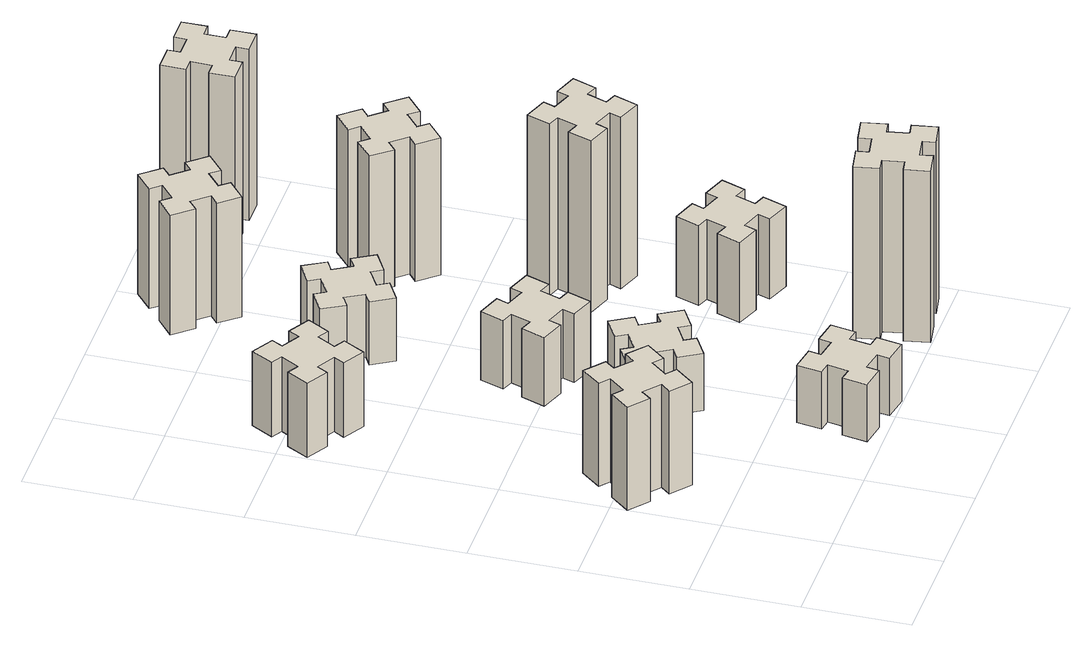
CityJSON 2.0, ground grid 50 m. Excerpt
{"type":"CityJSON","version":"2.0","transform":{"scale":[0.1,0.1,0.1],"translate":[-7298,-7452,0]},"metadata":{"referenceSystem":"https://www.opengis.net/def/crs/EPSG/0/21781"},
"CityObjects":{
"building1":{"type":"Building","attributes":{"class":"1000","function":"1000","usage":"1000","yearOfConstruction":2016,"roofType":"1000","measuredHeight":54,"storeysAboveGround":30,"storeysBelowGround":0},"geometry":[{"type":"Solid","lod":"1","boundaries":[[[[0,1,2,3,4,5,6,7,8,9,10,11,12,13,14,15,16,17,18,19]],[[17,16,20,21]],[[16,15,22,20]],[[15,14,23,22]],[[14,13,24,23]],[[13,12,25,24]],[[12,11,26,25]],[[11,10,27,26]],[[10,9,28,27]],[[9,8,29,28]],[[8,7,30,29]],[[7,6,31,30]],[[6,5,32,31]],[[5,4,33,32]],[[4,3,34,33]],[[3,2,35,34]],[[2,1,36,35]],[[1,0,37,36]],[[0,19,38,37]],[[19,18,39,38]],[[18,17,21,39]],[[24,25,26,27,28,29,30,31,32,33,34,35,36,37,38,39,21,20,22,23]]]]}]},
"building2":{"type":"Building","attributes":{"class":"1000","function":"1000","usage":"1000","yearOfConstruction":2016,"roofType":"1000","measuredHeight":39,"storeysAboveGround":30,"storeysBelowGround":0},"geometry":[{"type":"Solid","lod":"1","boundaries":[[[[40,41,42,43,44,45,46,47,48,49,50,51,52,53,54,55,56,57,58,59]],[[57,56,60,61]],[[56,55,62,60]],[[55,54,63,62]],[[54,53,64,63]],[[53,52,65,64]],[[52,51,66,65]],[[51,50,67,66]],[[50,49,68,67]],[[49,48,69,68]],[[48,47,70,69]],[[47,46,71,70]],[[46,45,72,71]],[[45,44,73,72]],[[44,43,74,73]],[[43,42,75,74]],[[42,41,76,75]],[[41,40,77,76]],[[40,59,78,77]],[[59,58,79,78]],[[58,57,61,79]],[[64,65,66,67,68,69,70,71,72,73,74,75,76,77,78,79,61,60,62,63]]]]}]},
"building3":{"type":"Building","attributes":{"class":"1000","function":"1000","usage":"1000","yearOfConstruction":2016,"roofType":"1000","measuredHeight":30,"storeysAboveGround":30,"storeysBelowGround":0},"geometry":[{"type":"Solid","lod":"1","boundaries":[[[[80,81,82,83,84,85,86,87,88,89,90,91,92,93,94,95,96,97,98,99]],[[97,96,100,101]],[[96,95,102,100]],[[95,94,103,102]],[[94,93,104,103]],[[93,92,105,104]],[[92,91,106,105]],[[91,90,107,106]],[[90,89,108,107]],[[89,88,109,108]],[[88,87,110,109]],[[87,86,111,110]],[[86,85,112,111]],[[85,84,113,112]],[[84,83,114,113]],[[83,82,115,114]],[[82,81,116,115]],[[81,80,117,116]],[[80,99,118,117]],[[99,98,119,118]],[[98,97,101,119]],[[104,105,106,107,108,109,110,111,112,113,114,115,116,117,118,119,101,100,102,103]]]]}]},
"building4":{"type":"Building","attributes":{"class":"1000","function":"1000","usage":"1000","yearOfConstruction":2016,"roofType":"1000","measuredHeight":30,"storeysAboveGround":30,"storeysBelowGround":0},"geometry":[{"type":"Solid","lod":"1","boundaries":[[[[120,121,122,123,124,125,126,127,128,129,130,131,132,133,134,135,136,137,138,139]],[[137,136,140,141]],[[136,135,142,140]],[[135,134,143,142]],[[134,133,144,143]],[[133,132,145,144]],[[132,131,146,145]],[[131,130,147,146]],[[130,129,148,147]],[[129,128,149,148]],[[128,127,150,149]],[[127,126,151,150]],[[126,125,152,151]],[[125,124,153,152]],[[124,123,154,153]],[[123,122,155,154]],[[122,121,156,155]],[[121,120,157,156]],[[120,139,158,157]],[[139,138,159,158]],[[138,137,141,159]],[[144,145,146,147,148,149,150,151,152,153,154,155,156,157,158,159,141,140,142,143]]]]}]},
"building5":{"type":"Building","attributes":{"class":"1000","function":"1000","usage":"1000","yearOfConstruction":2016,"roofType":"1000","measuredHeight":36,"storeysAboveGround":30,"storeysBelowGround":0},"geometry":[{"type":"Solid","lod":"1","boundaries":[[[[160,161,162,163,164,165,166,167,168,169,170,171,172,173,174,175,176,177,178,179]],[[177,176,180,181]],[[176,175,182,180]],[[175,174,183,182]],[[174,173,184,183]],[[173,172,185,184]],[[172,171,186,185]],[[171,170,187,186]],[[170,169,188,187]],[[169,168,189,188]],[[168,167,190,189]],[[167,166,191,190]],[[166,165,192,191]],[[165,164,193,192]],[[164,163,194,193]],[[163,162,195,194]],[[162,161,196,195]],[[161,160,197,196]],[[160,179,198,197]],[[179,178,199,198]],[[178,177,181,199]],[[184,185,186,187,188,189,190,191,192,193,194,195,196,197,198,199,181,180,182,183]]]]}]},
"building6":{"type":"Building","attributes":{"class":"1000","function":"1000","usage":"1000","yearOfConstruction":2016,"roofType":"1000","measuredHeight":33,"storeysAboveGround":30,"storeysBelowGround":0},"geometry":[{"type":"Solid","lod":"1","boundaries":[[[[200,201,202,203,204,205,206,207,208,209,210,211,212,213,214,215,216,217,218,219]],[[217,216,220,221]],[[216,215,222,220]],[[215,214,223,222]],[[214,213,224,223]],[[213,212,225,224]],[[212,211,226,225]],[[211,210,227,226]],[[210,209,228,227]],[[209,208,229,228]],[[208,207,230,229]],[[207,206,231,230]],[[206,205,232,231]],[[205,204,233,232]],[[204,203,234,233]],[[203,202,235,234]],[[202,201,236,235]],[[201,200,237,236]],[[200,219,238,237]],[[219,218,239,238]],[[218,217,221,239]],[[224,225,226,227,228,229,230,231,232,233,234,235,236,237,238,239,221,220,222,223]]]]}]},
"building7":{"type":"Building","attributes":{"class":"1000","function":"1000","usage":"1000","yearOfConstruction":2016,"roofType":"1000","measuredHeight":90,"storeysAboveGround":30,"storeysBelowGround":0},"geometry":[{"type":"Solid","lod":"1","boundaries":[[[[240,241,242,243,244,245,246,247,248,249,250,251,252,253,254,255,256,257,258,259]],[[257,256,260,261]],[[256,255,262,260]],[[255,254,263,262]],[[254,253,264,263]],[[253,252,265,264]],[[252,251,266,265]],[[251,250,267,266]],[[250,249,268,267]],[[249,248,269,268]],[[248,247,270,269]],[[247,246,271,270]],[[246,245,272,271]],[[245,244,273,272]],[[244,243,274,273]],[[243,242,275,274]],[[242,241,276,275]],[[241,240,277,276]],[[240,259,278,277]],[[259,258,279,278]],[[258,257,261,279]],[[264,265,266,267,268,269,270,271,272,273,274,275,276,277,278,279,261,260,262,263]]]]}]},
"building8":{"type":"Building","attributes":{"class":"1000","function":"1000","usage":"1000","yearOfConstruction":2016,"roofType":"1000","measuredHeight":63,"storeysAboveGround":30,"storeysBelowGround":0},"geometry":[{"type":"Solid","lod":"1","boundaries":[[[[280,281,282,283,284,285,286,287,288,289,290,291,292,293,294,295,296,297,298,299]],[[297,296,300,301]],[[296,295,302,300]],[[295,294,303,302]],[[294,293,304,303]],[[293,292,305,304]],[[292,291,306,305]],[[291,290,307,306]],[[290,289,308,307]],[[289,288,309,308]],[[288,287,310,309]],[[287,286,311,310]],[[286,285,312,311]],[[285,284,313,312]],[[284,283,314,313]],[[283,282,315,314]],[[282,281,316,315]],[[281,280,317,316]],[[280,299,318,317]],[[299,298,319,318]],[[298,297,301,319]],[[304,305,306,307,308,309,310,311,312,313,314,315,316,317,318,319,301,300,302,303]]]]}]},
"building9":{"type":"Building","attributes":{"class":"1000","function":"1000","usage":"1000","yearOfConstruction":2016,"roofType":"1000","measuredHeight":42,"storeysAboveGround":30,"storeysBelowGround":0},"geometry":[{"type":"Solid","lod":"1","boundaries":[[[[320,321,322,323,324,325,326,327,328,329,330,331,332,333,334,335,336,337,338,339]],[[337,336,340,341]],[[336,335,342,340]],[[335,334,343,342]],[[334,333,344,343]],[[333,332,345,344]],[[332,331,346,345]],[[331,330,347,346]],[[330,329,348,347]],[[329,328,349,348]],[[328,327,350,349]],[[327,326,351,350]],[[326,325,352,351]],[[325,324,353,352]],[[324,323,354,353]],[[323,322,355,354]],[[322,321,356,355]],[[321,320,357,356]],[[320,339,358,357]],[[339,338,359,358]],[[338,337,341,359]],[[344,345,346,347,348,349,350,351,352,353,354,355,356,357,358,359,341,340,342,343]]]]}]},
"building10":{"type":"Building","attributes":{"class":"1000","function":"1000","usage":"1000","yearOfConstruction":2016,"roofType":"1000","measuredHeight":90,"storeysAboveGround":30,"storeysBelowGround":0},"geometry":[{"type":"Solid","lod":"1","boundaries":[[[[360,361,362,363,364,365,366,367,368,369,370,371,372,373,374,375,376,377,378,379]],[[377,376,380,381]],[[376,375,382,380]],[[375,374,383,382]],[[374,373,384,383]],[[373,372,385,384]],[[372,371,386,385]],[[371,370,387,386]],[[370,369,388,387]],[[369,368,389,388]],[[368,367,390,389]],[[367,366,391,390]],[[366,365,392,391]],[[365,364,393,392]],[[364,363,394,393]],[[363,362,395,394]],[[362,361,396,395]],[[361,360,397,396]],[[360,379,398,397]],[[379,378,399,398]],[[378,377,381,399]],[[384,385,386,387,388,389,390,391,392,393,394,395,396,397,398,399,381,380,382,383]]]]}]},
"building11":{"type":"Building","attributes":{"class":"1000","function":"1000","usage":"1000","yearOfConstruction":2016,"roofType":"1000","measuredHeight":72,"storeysAboveGround":30,"storeysBelowGround":0},"geometry":[{"type":"Solid","lod":"1","boundaries":[[[[400,401,402,403,404,405,406,407,408,409,410,411,412,413,414,415,416,417,418,419]],[[417,416,420,421]],[[416,415,422,420]],[[415,414,423,422]],[[414,413,424,423]],[[413,412,425,424]],[[412,411,426,425]],[[411,410,427,426]],[[410,409,428,427]],[[409,408,429,428]],[[408,407,430,429]],[[407,406,431,430]],[[406,405,432,431]],[[405,404,433,432]],[[404,403,434,433]],[[403,402,435,434]],[[402,401,436,435]],[[401,400,437,436]],[[400,419,438,437]],[[419,418,439,438]],[[418,417,421,439]],[[424,425,426,427,428,429,430,431,432,433,434,435,436,437,438,439,421,420,422,423]]]]}]},
"building12":{"type":"Building","attributes":{"class":"1000","function":"1000","usage":"1000","yearOfConstruction":2016,"roofType":"1000","measuredHeight":90,"storeysAboveGround":30,"storeysBelowGround":0},"geometry":[{"type":"Solid","lod":"1","boundaries":[[[[440,441,442,443,444,445,446,447,448,449,450,451,452,453,454,455,456,457,458,459]],[[457,456,460,461]],[[456,455,462,460]],[[455,454,463,462]],[[454,453,464,463]],[[453,452,465,464]],[[452,451,466,465]],[[451,450,467,466]],[[450,449,468,467]],[[449,448,469,468]],[[448,447,470,469]],[[447,446,471,470]],[[446,445,472,471]],[[445,444,473,472]],[[444,443,474,473]],[[443,442,475,474]],[[442,441,476,475]],[[441,440,477,476]],[[440,459,478,477]],[[459,458,479,478]],[[458,457,461,479]],[[464,465,466,467,468,469,470,471,472,473,474,475,476,477,478,479,461,460,462,463]]]]}]}
},
"vertices":[
[193,1054,0],[129,978,0],[83,1016,0],[6,924,0],[98,847,0],[136,893,0],[213,829,0],[174,783,0],[266,706,0],[343,798,0],[297,836,0],[362,913,0],[408,874,0],[485,966,0],[393,1043,0],[354,997,0],[278,1062,0],[316,1108,0],[224,1185,0],[147,1093,0],[278,1062,540],[316,1108,540],[354,997,540],[393,1043,540],[485,966,540],[408,874,540],[362,913,540],[297,836,540],[343,798,540],[266,706,540],[174,783,540],[213,829,540],[136,893,540],[98,847,540],[6,924,540],[83,1016,540],[129,978,540],[193,1054,540],[147,1093,540],[224,1185,540],
[316,2327,0],[366,2414,0],[418,2384,0],[478,2488,0],[374,2548,0],[344,2496,0],[257,2546,0],[287,2598,0],[183,2658,0],[123,2554,0],[175,2524,0],[125,2437,0],[73,2467,0],[13,2363,0],[117,2303,0],[147,2355,0],[234,2305,0],[204,2253,0],[308,2193,0],[368,2297,0],[234,2305,390],[204,2253,390],[147,2355,390],[117,2303,390],[13,2363,390],[73,2467,390],[125,2437,390],[175,2524,390],[123,2554,390],[183,2658,390],[287,2598,390],[257,2546,390],[344,2496,390],[374,2548,390],[478,2488,390],[418,2384,390],[366,2414,390],[316,2327,390],[368,2297,390],[308,2193,390],
[886,274,0],[868,175,0],[809,186,0],[788,67,0],[907,47,0],[917,106,0],[1015,88,0],[1005,29,0],[1123,8,0],[1144,127,0],[1085,137,0],[1102,235,0],[1161,225,0],[1182,343,0],[1064,364,0],[1054,305,0],[955,322,0],[966,381,0],[847,402,0],[827,284,0],[955,322,300],[966,381,300],[1054,305,300],[1064,364,300],[1182,343,300],[1161,225,300],[1102,235,300],[1085,137,300],[1144,127,300],[1123,8,300],[1005,29,300],[1015,88,300],[917,106,300],[907,47,300],[788,67,300],[809,186,300],[868,175,300],[886,274,300],[827,284,300],[847,402,300],
[897,925,0],[984,975,0],[1014,923,0],[1118,983,0],[1058,1087,0],[1006,1057,0],[956,1144,0],[1008,1174,0],[948,1278,0],[844,1218,0],[874,1166,0],[787,1116,0],[757,1168,0],[653,1108,0],[713,1004,0],[765,1034,0],[815,947,0],[763,917,0],[823,813,0],[927,873,0],[815,947,300],[763,917,300],[765,1034,300],[713,1004,300],[653,1108,300],[757,1168,300],[787,1116,300],[874,1166,300],[844,1218,300],[948,1278,300],[1008,1174,300],[956,1144,300],[1006,1057,300],[1058,1087,300],[1118,983,300],[1014,923,300],[984,975,300],[897,925,300],[927,873,300],[823,813,300],
[972,1501,0],[1006,1595,0],[1062,1574,0],[1103,1687,0],[990,1728,0],[970,1672,0],[876,1706,0],[897,1762,0],[784,1803,0],[743,1690,0],[799,1670,0],[765,1576,0],[709,1597,0],[667,1484,0],[780,1443,0],[801,1499,0],[895,1465,0],[874,1409,0],[987,1367,0],[1028,1480,0],[895,1465,360],[874,1409,360],[801,1499,360],[780,1443,360],[667,1484,360],[709,1597,360],[765,1576,360],[799,1670,360],[743,1690,360],[784,1803,360],[897,1762,360],[876,1706,360],[970,1672,360],[990,1728,360],[1103,1687,360],[1062,1574,360],[1006,1595,360],[972,1501,360],[1028,1480,360],[987,1367,360],
[765,2414,0],[815,2327,0],[763,2297,0],[823,2193,0],[927,2253,0],[897,2305,0],[984,2355,0],[1014,2303,0],[1118,2363,0],[1058,2467,0],[1006,2437,0],[956,2524,0],[1008,2554,0],[948,2658,0],[844,2598,0],[874,2546,0],[787,2496,0],[757,2548,0],[653,2488,0],[713,2384,0],[787,2496,330],[757,2548,330],[874,2546,330],[844,2598,330],[948,2658,330],[1008,2554,330],[956,2524,330],[1006,2437,330],[1058,2467,330],[1118,2363,330],[1014,2303,330],[984,2355,330],[897,2305,330],[927,2253,330],[823,2193,330],[763,2297,330],[815,2327,330],[765,2414,330],[713,2384,330],[653,2488,330],
[1755,322,0],[1657,305,0],[1647,364,0],[1528,343,0],[1549,225,0],[1608,235,0],[1626,137,0],[1567,127,0],[1587,8,0],[1706,29,0],[1695,88,0],[1794,106,0],[1804,47,0],[1922,67,0],[1901,186,0],[1842,175,0],[1825,274,0],[1884,284,0],[1863,402,0],[1745,381,0],[1825,274,900],[1884,284,900],[1842,175,900],[1901,186,900],[1922,67,900],[1804,47,900],[1794,106,900],[1695,88,900],[1706,29,900],[1587,8,900],[1567,127,900],[1626,137,900],[1608,235,900],[1549,225,900],[1528,343,900],[1647,364,900],[1657,305,900],[1755,322,900],[1745,381,900],[1863,402,900],
[1102,3198,0],[1037,3274,0],[1083,3313,0],[1006,3405,0],[914,3328,0],[953,3282,0],[876,3217,0],[838,3263,0],[746,3186,0],[823,3094,0],[869,3133,0],[933,3056,0],[887,3018,0],[964,2926,0],[1056,3003,0],[1018,3049,0],[1094,3113,0],[1133,3067,0],[1225,3144,0],[1148,3236,0],[1094,3113,630],[1133,3067,630],[1018,3049,630],[1056,3003,630],[964,2926,630],[887,3018,630],[933,3056,630],[869,3133,630],[823,3094,630],[746,3186,630],[838,3263,630],[876,3217,630],[953,3282,630],[914,3328,630],[1006,3405,630],[1083,3313,630],[1037,3274,630],[1102,3198,630],[1148,3236,630],[1225,3144,630],
[1641,859,0],[1735,825,0],[1714,769,0],[1827,727,0],[1868,840,0],[1812,861,0],[1846,955,0],[1902,934,0],[1943,1047,0],[1830,1088,0],[1810,1032,0],[1716,1066,0],[1737,1122,0],[1624,1163,0],[1583,1050,0],[1639,1030,0],[1605,936,0],[1549,957,0],[1507,844,0],[1620,803,0],[1605,936,420],[1549,957,420],[1639,1030,420],[1583,1050,420],[1624,1163,420],[1737,1122,420],[1716,1066,420],[1810,1032,420],[1830,1088,420],[1943,1047,420],[1902,934,420],[1846,955,420],[1812,861,420],[1868,840,420],[1827,727,420],[1714,769,420],[1735,825,420],[1641,859,420],[1620,803,420],[1507,844,420],
[1710,1672,0],[1616,1706,0],[1637,1762,0],[1524,1803,0],[1483,1690,0],[1539,1670,0],[1505,1576,0],[1449,1597,0],[1407,1484,0],[1520,1443,0],[1541,1499,0],[1635,1465,0],[1614,1409,0],[1727,1367,0],[1768,1480,0],[1712,1501,0],[1746,1595,0],[1802,1574,0],[1843,1687,0],[1730,1728,0],[1746,1595,900],[1802,1574,900],[1712,1501,900],[1768,1480,900],[1727,1367,900],[1614,1409,900],[1635,1465,900],[1541,1499,900],[1520,1443,900],[1407,1484,900],[1449,1597,900],[1505,1576,900],[1539,1670,900],[1483,1690,900],[1524,1803,900],[1637,1762,900],[1616,1706,900],[1710,1672,900],[1730,1728,900],[1843,1687,900],
[1409,2393,0],[1473,2316,0],[1427,2278,0],[1504,2186,0],[1596,2263,0],[1558,2309,0],[1634,2373,0],[1673,2327,0],[1765,2404,0],[1688,2496,0],[1642,2458,0],[1577,2534,0],[1623,2573,0],[1546,2665,0],[1454,2588,0],[1493,2542,0],[1416,2477,0],[1378,2523,0],[1286,2446,0],[1363,2354,0],[1416,2477,720],[1378,2523,720],[1493,2542,720],[1454,2588,720],[1546,2665,720],[1623,2573,720],[1577,2534,720],[1642,2458,720],[1688,2496,720],[1765,2404,720],[1673,2327,720],[1634,2373,720],[1558,2309,720],[1596,2263,720],[1504,2186,720],[1427,2278,720],[1473,2316,720],[1409,2393,720],[1363,2354,720],[1286,2446,720],
[1575,3155,0],[1675,3155,0],[1675,3095,0],[1795,3095,0],[1795,3215,0],[1735,3215,0],[1735,3315,0],[1795,3315,0],[1795,3435,0],[1675,3435,0],[1675,3375,0],[1575,3375,0],[1575,3435,0],[1455,3435,0],[1455,3315,0],[1515,3315,0],[1515,3215,0],[1455,3215,0],[1455,3095,0],[1575,3095,0],[1515,3215,900],[1455,3215,900],[1515,3315,900],[1455,3315,900],[1455,3435,900],[1575,3435,900],[1575,3375,900],[1675,3375,900],[1675,3435,900],[1795,3435,900],[1795,3315,900],[1735,3315,900],[1735,3215,900],[1795,3215,900],[1795,3095,900],[1675,3095,900],[1675,3155,900],[1575,3155,900],[1575,3095,900],[1455,3095,900]
]}
